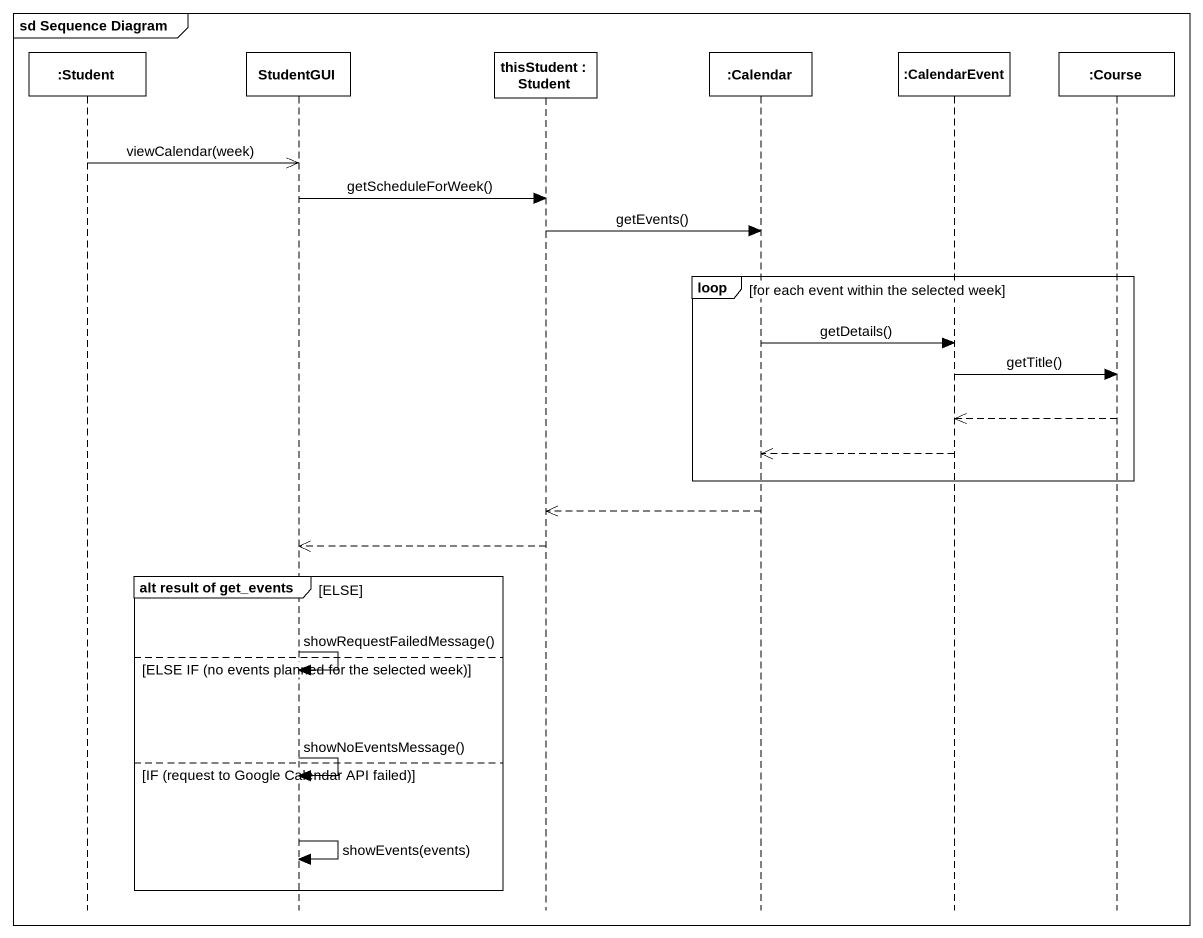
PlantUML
@startuml
mainframe sd Sequence Diagram
hide footbox
participant ":Student" as Student
participant StudentGUI
participant "thisStudent : Student" as thisStudent
participant ":Calendar" as Calendar
participant ":CalendarEvent" as CalendarEvent
participant ":Course" as Course

Student ->> StudentGUI : viewCalendar(week)
StudentGUI -> thisStudent : getScheduleForWeek()
thisStudent -> Calendar : getEvents()
loop for each event within the selected week
  Calendar -> CalendarEvent : getDetails()
  CalendarEvent -> Course : getTitle()
  Course -->> CalendarEvent
  CalendarEvent -->> Calendar
end
Calendar -->> thisStudent
thisStudent -->> StudentGUI
group alt result of get_events [ELSE]
  StudentGUI -> StudentGUI : showRequestFailedMessage()
else ELSE IF (no events planned for the selected week)
  StudentGUI -> StudentGUI : showNoEventsMessage()
else IF (request to Google Calendar API failed)
  StudentGUI -> StudentGUI : showEvents(events)
end
@enduml
